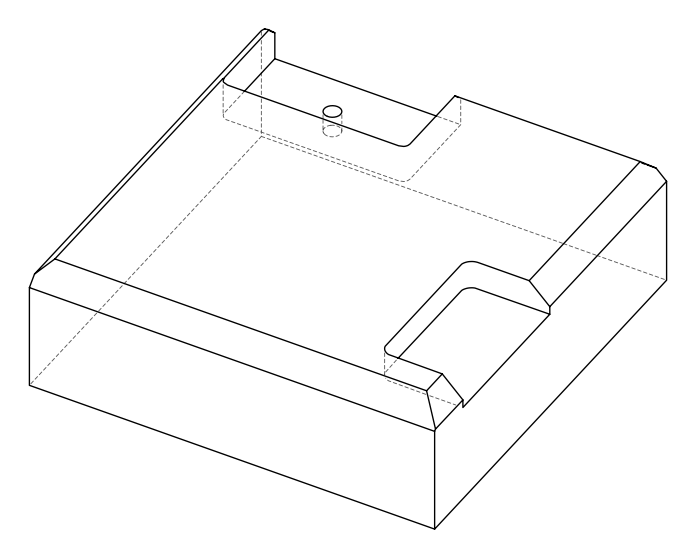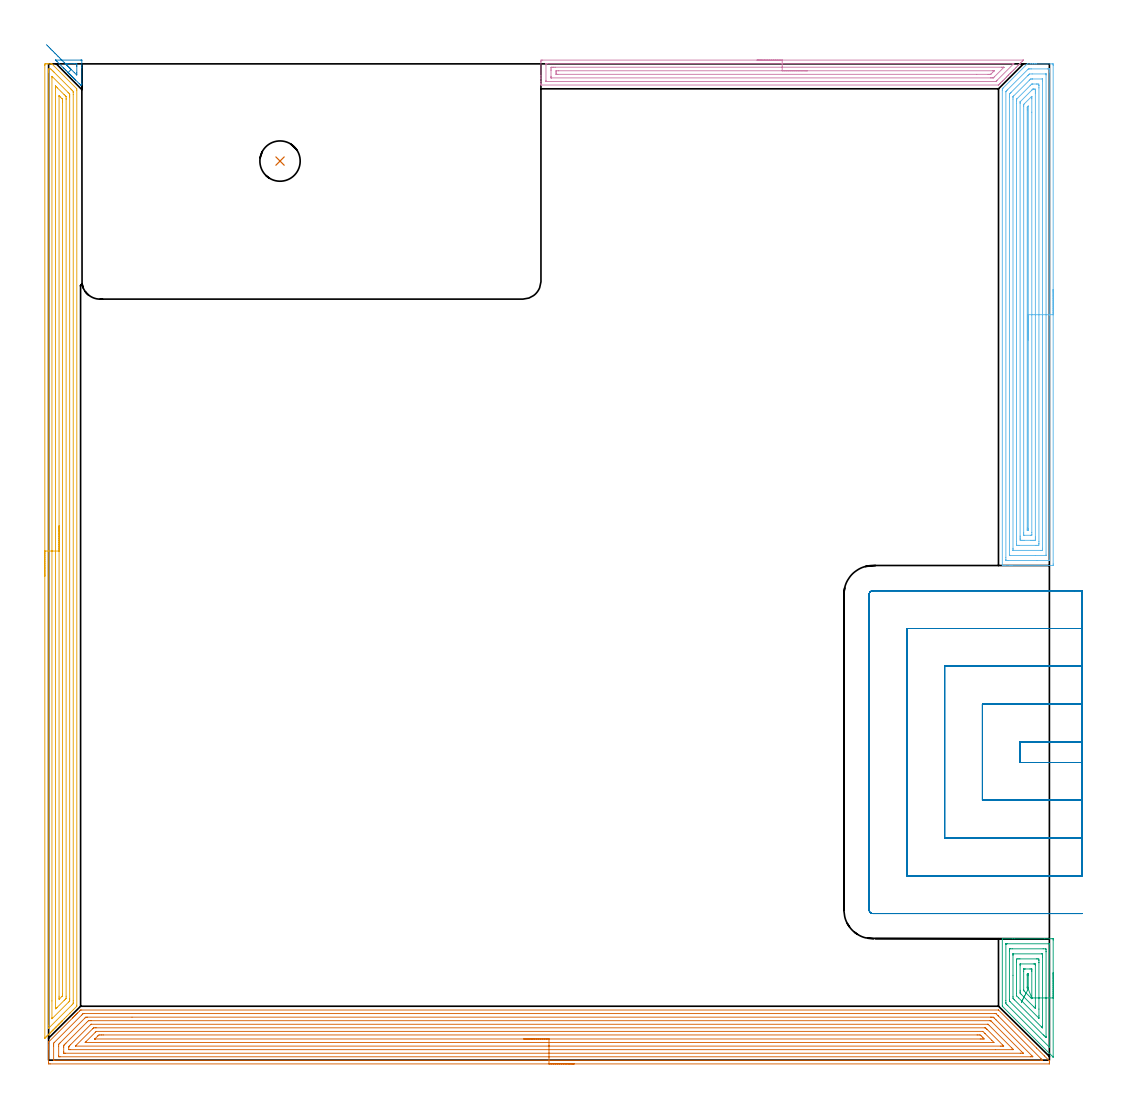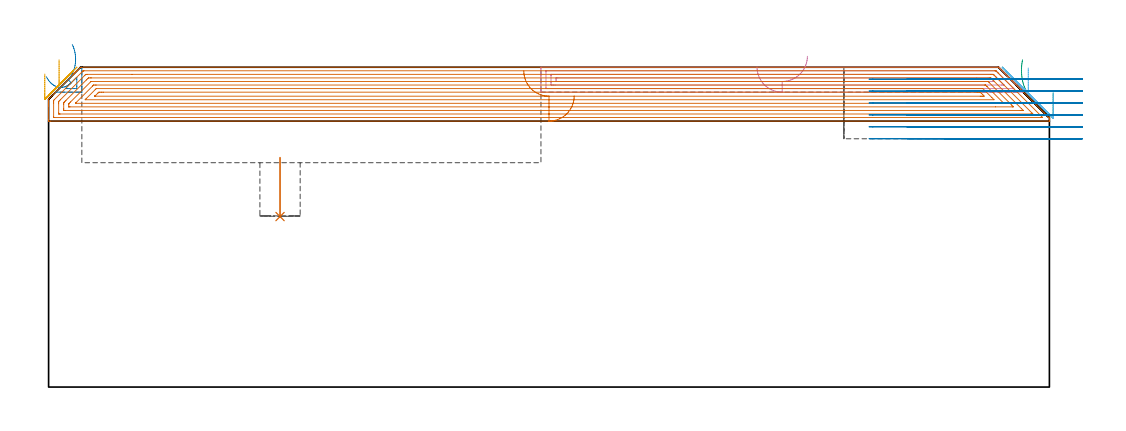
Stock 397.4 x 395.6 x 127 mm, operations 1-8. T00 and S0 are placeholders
(PLAN: 9 operations, 3 tool changes, 175.6 min)
(1 INDEXABLE_INSERT_DRILL_BLIND_HOLE_FROM_SOLID | STEP1POCKET | NXT0302_003 | 0.1 min | 11862 mm3)
(2 AREA_MILL | FG_CHAMFER_SURFACE | UGT0205_001 | 0.38 min | 926 mm3)
(3 AREA_MILL_1 | FG_CHAMFER_SURFACE_1 | UGT0205_001 | 2.59 min | 11322 mm3)
(4 AREA_MILL_2 | FG_CHAMFER_SURFACE_2 | UGT0205_001 | 6.19 min | 9950 mm3)
(5 AREA_MILL_3 | FG_CHAMFER_SURFACE_3 | UGT0205_001 | 15.31 min | 31217 mm3)
(6 AREA_MILL_4 | FG_CHAMFER_SURFACE_4 | UGT0205_001 | 12.8 min | 41651 mm3)
(7 AREA_MILL_5 | FG_CHAMFER_SURFACE_5 | UGT0205_001 | 24.92 min | 87012 mm3)
(8 MILL_SLOT | SLOT_PARTIAL_RECTANGULAR | UGT0201_136 | Follow Part, ap 5, ae 75% | 17.58 min | 338638 mm3)
(9 MILL_SLOT_1 | SLOT_PARTIAL_RECTANGULAR_1 | NXT0201_011 | Follow Part, ap 3, ae 75% | 95.73 min | 636344 mm3)
(TOOL NXT0302_003 | Index. Insert Drill 16mm [880-D1600L20-05] | D16 PA176 FL80 Z2)
(TOOL UGT0205_001 | Chamfer Mill 20 x 3 x 45 deg. | D20 FL50 Z2)
(TOOL UGT0201_136 | Carbide End Mill 20.0 | D20 FL30 Z4)
(TOOL NXT0201_011 | ENDMILL 12mm [2P460-1200-NA 1630] | D12 FL38 Z6)
(OP 1 INDEXABLE_INSERT_DRILL_BLIND_HOLE_FROM_SOLID)
G17 G21 G94 G90
T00 M6
G54
G17 G0 G90 X91.9 Y357. S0 M3
G43 Z137. H1
G94 G81 G98 Z67.7 F250. R91.1
G80
M5
M2
(OP 2 AREA_MILL)
G17 G21 G94 G90
T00 M6
G54
G17 G0 G90 X9.404 Y390.506 S1061 M3
G43 Z137. H0
Z136.001
G94 G1 X9.741 Y390.171 Z135.269 F250.
X10.032 Y389.882 Z134.499
X10.274 Y389.641 Z133.696
X10.465 Y389.451 Z132.866
X10.604 Y389.312 Z132.017
X10.691 Y389.226 Z131.153
X10.723 Y389.194 Z130.281
X10.702 Y389.215 Z129.41
X10.627 Y389.29 Z128.544
X10.499 Y389.417 Z127.69
X10.318 Y389.597 Z126.856
X10.086 Y389.827 Z126.047
X9.806 Y390.106 Z125.269
X9.478 Y390.432 Z124.529
X9.106 Y390.802 Z123.833
X8.692 Y391.213 Z123.184
X8.24 Y391.663 Z122.589
X7.752 Y392.147 Z122.051
X7.562 Y392.336 Z121.86
X7.022 Y392.878 Z121.322
X6.686 Y393.213 Z120.983
X6.247 Y393.653 Z120.547
X5.975 Y393.923 Z120.272
X5.809 Y394.089 Z120.107
X3.317 Y396.581 Z117.616
X2.876 Y397.024 Z117.175
X2.808 Y397.091 Z117.106
X2.84 Y397.097 Z117.101
X2.863 Y397.099 Z117.1
X2.888 Y397.1
X12.82
X13.188 Y397.096 Z117.099
X13.193 Y397.093 Z117.102
X13.2 Y397.083 Z117.111
Y394.809 Z119.385
Y394.04 Z120.16
Y387.649 Z126.55
X13.19 Y387.206 Z126.992
X12.82 Y387.2 Z127.
X12.713 Y387.205 Z126.99
X12.65 Y387.249 Z126.948
X12.181 Y387.719 Z126.481
X10.191 Y389.709 Z124.49
X7.752 Y392.147 Z122.051
X8.977 Y393.372 Z120.828
X8.427 Y393.923 Z120.277
X7.562 Y394.788 Z119.412
X6.686 Y395.667 Z118.533
X6.685 Y395.675 Z118.525
X6.686 Y395.679 Z118.521
X6.698 Y395.682 Z118.518
X7.562 Y395.686 Z118.514
X10.191
X11.067 Y395.684 Z118.516
X11.08 Y395.682 Z118.518
X11.19 Y395.625 Z118.575
X11.196 Y395.565 Z118.635
X11.2 Y394.809 Z119.391
Y394.675 Z119.525
Y392.016 Z122.184
X11.192 Y391.264 Z122.936
X11.19 Y391.215 Z122.985
X11.097 Y391.264 Z122.936
X11.067 Y391.286 Z122.914
X10.2 Y392.15 Z122.05
X8.977 Y393.372 Z120.828
X8.459 Y393.891 Z120.356
X7.913 Y394.437 Z119.949
X7.344 Y395.006 Z119.612
X6.757 Y395.593 Z119.345
X6.155 Y396.195 Z119.153
X5.544 Y396.806 Z119.035
X4.928 Y397.422 Z118.993
X4.311 Y398.039 Z119.027
X3.699 Y398.651 Z119.137
X3.096 Y399.253 Z119.322
X2.507 Y399.843 Z119.58
X1.936 Y400.414 Z119.91
X1.388 Y400.962 Z120.309
X0.866 Y401.484 Z120.775
X0.375 Y401.975 Z121.303
X-0.082 Y402.432 Z121.889
X-0.501 Y402.851 Z122.529
X-0.878 Y403.228 Z123.219
G0 Z137.
M5
M2
(OP 3 AREA_MILL_1)
G17 G21 G94 G90
T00 M6
G54
G17 G0 G90 X398.9 Y34.7 S1061 M3
G43 Z137. H0
Z116.8
G94 G1 Y34.662 Z115.928 F250.
Y34.548 Z115.064
Y34.359 Z114.212
Y34.097 Z113.38
Y33.763 Z112.574
Y33.36 Z111.8
Y32.892 Z111.064
Y32.36 Z110.372
Y31.771 Z109.729
Y31.128 Z109.14
Y30.436 Z108.609
Y29.7 Z108.14
Y28.926 Z107.737
Y28.12 Z107.403
Y27.288 Z107.141
Y26.436 Z106.952
Y25.572 Z106.838
Y24.7 Z106.8
Y1.255
X398.893 Y1.218 Z106.805
X398.848 Y1.255 Z106.85
X398.784 Y1.315 Z106.914
X398.762 Y1.337 Z106.936
X378.875 Y21.225 Z126.824
X378.703 Y21.405 Z126.989
X378.7 Y21.603 Z127.
Y48.145
X378.705 Y48.19 Z126.993
X378.805 Y48.2 Z126.893
X382.752 Z122.946
X383.523 Z122.171
X395.52 Z110.176
X398.475 Z107.221
X398.865 Y48.196 Z106.831
X398.892 Y48.19 Z106.804
X398.898 Y48.162 Z106.798
X398.9 Y47.703 Z106.8
Y24.7
X397.486 Z108.214
X397.485 Y5.236 Z108.215
X397.484 Y5.139 Z108.216
X397.481 Y5.092 Z108.219
X397.48 Y5.083 Z108.22
X397.471 Y5.089 Z108.229
X397.426 Y5.129 Z108.274
X397.314 Y5.236 Z108.386
X380.884 Y21.666 Z124.816
X380.507 Y22.046 Z125.193
X380.125 Y22.436 Z125.575
X380.117 Y22.818 Z125.583
X380.116 Y22.931 Z125.584
X380.114 Y23.705 Z125.586
X380.115 Y45.933 Z125.585
X380.117 Y46.127 Z125.583
X380.119 Y46.174 Z125.581
X380.12 Y46.19 Z125.58
X380.177 Y46.192 Z125.523
X380.354 Y46.197 Z125.346
X380.619 Y46.2 Z125.081
X396.981 Z108.719
X397.246 Y46.197 Z108.454
X397.423 Y46.192 Z108.277
X397.48 Y46.19 Z108.22
X397.481 Y46.174 Z108.219
X397.483 Y46.127 Z108.217
X397.485 Y45.933 Z108.215
X397.486 Y24.7 Z108.214
X396.072 Z109.628
X396.071 Y9.424 Z109.629
X396.068 Y9.187 Z109.632
X396.065 Y9.03 Z109.635
X396.055 Y8.955 Z109.645
X396.003 Y9.004 Z109.697
X395.836 Y9.165 Z109.864
X395.339 Y9.66 Z110.361
X394.957 Y10.042 Z110.743
X381.764 Y23.236 Z123.936
X381.62 Y23.382 Z124.08
X381.55 Y23.457 Z124.15
X381.536 Y23.475 Z124.164
X381.533 Y23.512 Z124.167
X381.53 Y23.579 Z124.17
X381.529 Y23.815 Z124.171
X381.528 Y24.052 Z124.172
X381.529 Y43.279 Z124.171
X381.53 Y43.514 Z124.17
X381.536 Y44.164 Z124.164
X381.731 Y44.197 Z123.969
X381.764 Y44.198 Z123.936
X382.607 Y44.2 Z123.093
X394.921 Z110.779
X395.802 Y44.199 Z109.898
X395.836 Y44.195 Z109.864
X396.064 Y44.164 Z109.636
X396.068 Y43.931 Z109.632
X396.071 Y43.279 Z109.629
Y43.043
X396.072 Y24.7 Z109.628
X394.657 Z111.043
Y13.5
X394.656 Y13.199 Z111.044
X394.652 Y12.841 Z111.048
X394.651 Y12.815 Z111.049
X394.609 Y12.852 Z111.091
X394.49 Y12.965 Z111.21
X394.25 Y13.199 Z111.45
X383.523 Y23.927 Z122.177
X383.139 Y24.317 Z122.561
X382.95 Y24.511 Z122.75
X382.948 Y24.7 Z122.752
X382.944 Y25.282 Z122.756
X382.943 Y33.688 Z122.757
Y41.51
X382.945 Y42.091 Z122.755
X382.948 Y42.175 Z122.752
X382.95 Y42.19 Z122.75
X382.966 Y42.193 Z122.734
X383.008 Y42.197 Z122.692
X383.18 Y42.199 Z122.52
X394.271 Y42.2 Z111.429
X394.491 Y42.197 Z111.209
X394.6 Y42.193 Z111.1
X394.649 Y42.19 Z111.051
X394.65 Y42.157 Z111.05
X394.655 Y41.813 Z111.045
X394.657 Y41.51 Z111.043
Y40.926
Y24.7
X393.243 Z112.457
Y20.276
Y17.577
X393.238 Y16.738 Z112.462
X393.237 Y16.698 Z112.463
X393.231 Y16.678 Z112.469
X393.198 Y16.705 Z112.502
X393.162 Y16.738 Z112.538
X385.198 Y24.7 Z120.502
X384.402 Y25.505 Z121.298
X384.365 Y25.546 Z121.335
X384.361 Y25.585 Z121.339
X384.359 Y25.628 Z121.341
X384.357 Y26.469 Z121.343
Y38.901
X384.36 Y39.74 Z121.34
X384.362 Y39.781 Z121.338
X384.402 Y40.19 Z121.298
X384.827 Y40.197 Z120.873
X385.282 Y40.199 Z120.418
X385.704 Y40.2 Z119.996
X392.318 Y40.199 Z113.382
X392.743 Y40.197 Z112.957
X393.198 Y40.19 Z112.502
X393.238 Y39.74 Z112.462
X393.24 Y39.697 Z112.46
X393.243 Y38.856 Z112.457
Y38.81
Y24.7
X391.829 Z113.871
Y21.653
Y21.161
X391.828 Y20.77 Z113.872
X391.825 Y20.638 Z113.875
X391.823 Y20.551 Z113.877
X391.692 Y20.668 Z114.008
X391.439 Y20.912 Z114.261
X391.187 Y21.161 Z114.513
X386.161 Y26.187 Z119.539
X385.882 Y26.469 Z119.818
X385.789 Y26.57 Z119.911
X385.778 Y26.667 Z119.922
X385.774 Y26.859 Z119.926
X385.772 Y27.354 Z119.928
X385.771 Y27.747 Z119.929
Y37.478
X385.773 Y37.971 Z119.927
X385.776 Y38.166 Z119.924
X385.777 Y38.183 Z119.923
X385.798 Y38.19 Z119.902
X385.858 Y38.196 Z119.842
X385.934 Y38.2 Z119.766
X391.211 Z114.489
X391.439 Y38.198 Z114.261
X391.666 Y38.195 Z114.034
X391.812 Y38.19 Z113.888
X391.822 Y38.101 Z113.878
X391.825 Y37.971 Z113.875
X391.828 Y37.579 Z113.872
X391.829 Y24.7 Z113.871
X390.414 Z115.286
X390.412 Y24.468 Z115.288
X390.41 Y24.412 Z115.29
X390.408 Y24.401 Z115.292
X390.392 Y24.414 Z115.308
X390.34 Y24.461 Z115.36
X390.097 Y24.7 Z115.603
X387.92 Y26.877 Z117.78
X387.447 Y27.354 Z118.253
X387.287 Y27.523 Z118.413
X387.192 Y27.636 Z118.508
X387.191 Y27.724 Z118.509
X387.186 Y28.093 Z118.514
Y35.317
X387.188 Y36.054 Z118.512
X387.19 Y36.161 Z118.51
X387.192 Y36.185 Z118.508
X387.208 Y36.19 Z118.492
X387.262 Y36.194 Z118.438
X387.481 Y36.198 Z118.219
X387.92 Y36.2 Z117.78
X389.68 Z116.02
X390.119 Y36.198 Z115.581
X390.338 Y36.194 Z115.362
X390.392 Y36.19 Z115.308
X390.408 Y36.186 Z115.292
X390.41 Y36.168 Z115.29
X390.412 Y36.097 Z115.288
X390.415 Y35.462 Z115.285
Y35.317
X390.414 Y24.7 Z115.286
X388.993 Y28.262 Z116.707
X388.99 Y28.263 Z116.71
X388.956 Y28.293 Z116.744
X388.896 Y28.351 Z116.804
X388.8 Y28.447 Z116.9
X388.633 Y28.617 Z117.067
X388.613 Y28.64 Z117.087
X388.607 Y28.651 Z117.093
X388.604 Y28.681 Z117.096
X388.601 Y28.788 Z117.099
X388.6 Y28.922 Z117.1
Y29.124
Y33.547
Y33.749
X388.601 Y33.95 Z117.099
X388.604 Y34.085 Z117.096
X388.606 Y34.184 Z117.094
X388.639 Y34.19 Z117.061
X388.8 Y34.197 Z116.9
X388.893 Y34.199 Z116.807
X388.95 Y34.197 Z116.75
X388.981 Y34.194 Z116.719
X388.992 Y34.191 Z116.708
X388.993 Y34.151 Z116.707
X388.999 Y33.749 Z116.701
X389. Y33.547 Z116.7
Y28.72
X388.997 Y28.317 Z116.703
X388.995 Y28.265 Z116.705
X388.993 Y28.262 Z116.707
X388.638 Y27.572 Z117.104
X388.299 Y26.915 Z117.568
X387.981 Y26.296 Z118.094
X387.684 Y25.721 Z118.679
X387.413 Y25.193 Z119.318
X387.167 Y24.717 Z120.006
X386.95 Y24.296 Z120.739
X386.763 Y23.933 Z121.51
X386.608 Y23.631 Z122.314
X386.485 Y23.393 Z123.144
X386.396 Y23.22 Z123.994
X386.341 Y23.113 Z124.858
X386.321 Y23.074 Z125.729
X386.336 Y23.102 Z126.601
X386.385 Y23.198 Z127.467
X386.469 Y23.361 Z128.32
X386.586 Y23.589 Z129.154
X386.737 Y23.881 Z129.962
G0 Z137.
M5
M2
(OP 4 AREA_MILL_2)
G17 G21 G94 G90
T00 M6
G54
G17 G0 G90 X281.3 Y397.1 S1061 M3
G43 Z137. H0
Z127.1
G94 G1 X281.338 Z126.228 F250.
X281.452 Z125.364
X281.641 Z124.512
X281.903 Z123.68
X282.237 Z122.874
X282.64 Z122.1
X283.108 Z121.364
X283.639 Z120.672
X284.229 Z120.029
X284.872 Z119.44
X285.564 Z118.908
X286.3 Z118.44
X287.074 Z118.037
X287.88 Z117.703
X288.712 Z117.441
X289.563 Z117.252
X290.428 Z117.138
X291.3 Z117.1
X386.826
X387.073 Y397.094 Z117.105
X387.081 Y397.093 Z117.106
X387.073 Y397.073 Z117.127
X386.583 Y396.581 Z117.615
X386.019 Y396.019 Z118.181
X385.881 Y395.881 Z118.318
X385.697 Y395.695 Z118.501
X385.154 Y395.154 Z119.045
X384.811 Y394.809 Z119.387
X384.29 Y394.29 Z119.91
X383.924 Y393.923 Z120.274
X383.425 Y393.425 Z120.775
X383.038 Y393.036 Z121.16
X382.56 Y392.56 Z121.64
X382.152 Y392.15 Z122.046
X382.009 Y392.008 Z122.191
X381.711 Y391.711 Z122.489
X381.265 Y391.264 Z122.933
X381.115 Y391.114 Z123.084
X380.831 Y390.831 Z123.369
X380.379 Y390.378 Z123.819
X379.901 Y389.9 Z124.299
X379.493 Y389.491 Z124.706
X378.991 Y388.991 Z125.208
X378.606 Y388.605 Z125.592
X378.082 Y388.082 Z126.117
X377.838 Y387.837 Z126.36
X377.72 Y387.719 Z126.479
X377.54 Y387.54 Z126.66
X377.412 Y387.412 Z126.787
X377.218 Y387.221 Z126.973
X377.195 Y387.204 Z126.989
X377.094 Y387.2 Z127.
X195.676
X195.51 Y387.203 Z126.988
X195.508 Y387.228 Z126.963
X195.5 Y387.608 Z126.591
Y387.907 Z126.292
Y388.605 Z125.59
Y389.84 Z124.357
Y390.378 Z123.817
Y390.995 Z123.2
Y396.313 Z117.885
X195.503 Y396.581 Z117.616
X195.509 Y397.092 Z117.106
X195.605 Y397.094 Z117.104
X196.123 Y397.1 Z117.1
X291.3
Y395.686 Z118.514
X382.902
X383.112 Y395.684 Z118.516
X383.211 Y395.681 Z118.519
X383.219 Y395.678 Z118.522
X383.22 Y395.676 Z118.524
X383.209 Y395.661 Z118.539
X383.175 Y395.626 Z118.574
X383.075 Y395.524 Z118.676
X376.647 Y389.096 Z125.104
X376.399 Y388.851 Z125.349
X376.179 Y388.638 Z125.562
X376.161 Y388.623 Z125.577
X376.139 Y388.62 Z125.58
X376.084 Y388.617 Z125.583
X375.974 Y388.615 Z125.585
X197.687
X197.581 Y388.616 Z125.584
X197.528 Y388.619 Z125.581
X197.51 Y388.621 Z125.579
X197.508 Y388.638 Z125.562
X197.504 Y388.752 Z125.448
X197.5 Y389.011 Z125.189
X197.501 Y395.214 Z118.986
X197.508 Y395.622 Z118.578
X197.51 Y395.672 Z118.528
X197.526 Y395.679 Z118.521
X197.579 Y395.682 Z118.518
X197.689 Y395.684 Z118.516
X197.91 Y395.686 Z118.514
X291.3
Y394.272 Z119.928
X378.434 Y394.271 Z119.929
X378.977 Y394.27 Z119.93
X379.114 Y394.269 Z119.931
X379.328 Y394.264 Z119.936
X379.345 Y394.255 Z119.945
X379.339 Y394.245 Z119.955
X379.328 Y394.228 Z119.972
X375.615 Y390.514 Z123.686
X375.476 Y390.378 Z123.822
X375.164 Y390.075 Z124.125
X375.118 Y390.035 Z124.165
X375.035 Y390.033 Z124.167
X374.859 Y390.031 Z124.169
X374.317 Y390.029 Z124.171
X373.966 Y390.028 Z124.172
X199.58 Y390.029 Z124.171
X199.538 Y390.03 Z124.17
X199.515 Y390.032 Z124.168
X199.51 Y390.034 Z124.166
X199.507 Y390.052 Z124.148
X199.502 Y390.182 Z124.018
X199.501 Y390.378 Z123.822
X199.5 Y390.573 Z123.627
Y393.036 Z121.164
Y393.232 Z120.968
X199.505 Y393.923 Z120.277
X199.509 Y394.11 Z120.09
X199.531 Y394.265 Z119.935
X199.697 Y394.267 Z119.933
X200.24 Y394.271 Z119.929
X200.591
X201.133 Y394.272 Z119.928
X291.3
Y392.857 Z121.343
X374.859
X375.042 Y392.855 Z121.345
X375.392 Y392.85 Z121.35
X375.481 Y392.841 Z121.359
X375.421 Y392.776 Z121.424
X375.344 Y392.695 Z121.505
X374.859 Y392.208 Z121.992
X374.385 Y391.734 Z122.466
X374.244 Y391.595 Z122.605
X374.128 Y391.486 Z122.714
X374.093 Y391.454 Z122.746
X374.053 Y391.45 Z122.75
X373.966 Y391.446 Z122.754
X373.784 Y391.444 Z122.756
X373.072 Y391.443 Z122.757
X368.548
X202.198
X201.609 Y391.446 Z122.754
X201.546 Y391.448 Z122.752
X201.51 Y391.451 Z122.749
X201.508 Y391.498 Z122.702
X201.504 Y391.71 Z122.49
X201.5 Y392.135 Z122.065
X201.504 Y392.586 Z121.614
X201.508 Y392.803 Z121.397
X201.51 Y392.851 Z121.349
X201.564 Y392.853 Z121.347
X201.667 Y392.855 Z121.345
X202.378 Y392.857 Z121.343
X202.559
X291.3
X292.171 Z121.381
X293.036 Z121.495
X293.888 Z121.683
X294.72 Z121.946
X295.526 Z122.28
X296.3 Z122.682
X297.036 Z123.151
X297.728 Z123.682
X298.371 Z124.272
X298.96 Z124.915
X299.491 Z125.607
X299.96 Z126.343
X300.363 Z127.116
X300.697 Z127.922
X300.959 Z128.754
X301.148 Z129.606
X301.262 Z130.471
X301.3 Z131.343
G0 Z137.
M5
M2
(OP 5 AREA_MILL_3)
G17 G21 G94 G90
T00 M6
G54
G17 G0 G90 X-1.5 Y192.15 S1061 M3
G43 Z137. H0
Z124.3
G94 G1 Y192.188 Z123.428 F250.
Y192.302 Z122.564
Y192.491 Z121.712
Y192.753 Z120.88
Y193.087 Z120.074
Y193.49 Z119.3
Y193.958 Z118.564
Y194.49 Z117.872
Y195.079 Z117.229
Y195.722 Z116.64
Y196.414 Z116.109
Y197.15 Z115.64
Y197.924 Z115.237
Y198.73 Z114.903
Y199.562 Z114.641
Y200.413 Z114.452
Y201.278 Z114.338
Y202.15 Z114.3
Y394.99
X-1.499 Y395.153 Z114.301
X-1.491 Y395.598 Z114.305
X-1.259 Y395.6 Z114.538
X-0.933 Z114.863
X-0.369 Z115.427
X-0.043 Z115.752
X0.891 Z116.69
X1.291 Y395.598 Z117.091
X1.298 Y395.596 Z117.097
X1.315 Y395.585 Z117.113
X3.96 Y392.941 Z119.758
X11.082 Y385.818 Z126.882
X11.197 Y385.695 Z126.989
X11.2 Y385.169 Z127.
Y21.804
X11.207 Y21.413 Z126.991
X11.108 Y21.306 Z126.904
X11.078 Y21.277 Z126.876
X9.824 Y20.023 Z125.623
X8.485 Y18.684 Z124.283
X7.145 Y17.345 Z122.944
X6.253 Y16.452 Z122.052
X5.36 Y15.559 Z121.159
X5.295 Y15.493 Z121.091
X5.23 Y15.43 Z121.029
X5.062 Y15.262 Z120.861
X4.998 Y15.197 Z120.795
X4.935 Y15.134 Z120.734
X4.765 Y14.964 Z120.564
X4.702 Y14.9 Z120.498
X4.639 Y14.839 Z120.438
X4.467 Y14.667 Z120.266
X4.405 Y14.604 Z120.202
X4.344 Y14.543 Z120.143
X4.169 Y14.369 Z119.968
X4.109 Y14.307 Z119.905
X4.048 Y14.248 Z119.847
X3.872 Y14.071 Z119.671
X3.812 Y14.011 Z119.609
X3.753 Y13.952 Z119.552
X3.574 Y13.774 Z119.373
X3.515 Y13.714 Z119.312
X3.457 Y13.657 Z119.256
X3.277 Y13.476 Z119.076
X3.219 Y13.417 Z119.016
X3.162 Y13.361 Z118.961
X2.979 Y13.179 Z118.778
X2.922 Y13.121 Z118.719
X2.866 Y13.066 Z118.665
X2.681 Y12.881 Z118.48
X2.626 Y12.824 Z118.423
X2.57 Y12.77 Z118.369
X2.384 Y12.583 Z118.183
X2.329 Y12.528 Z118.126
X2.275 Y12.475 Z118.074
X2.086 Y12.286 Z117.885
X2.033 Y12.231 Z117.829
X1.979 Y12.179 Z117.778
X1.789 Y11.988 Z117.588
X1.736 Y11.935 Z117.533
X1.684 Y11.883 Z117.483
X1.491 Y11.691 Z117.29
X1.44 Y11.638 Z117.236
X1.388 Y11.588 Z117.187
X1.193 Y11.393 Z116.992
X1.143 Y11.342 Z116.94
X1.093 Y11.292 Z116.892
X0.896 Y11.095 Z116.695
X0.846 Y11.045 Z116.643
X0.797 Y10.997 Z116.596
X0.598 Y10.798 Z116.397
X0.55 Y10.749 Z116.347
X0.502 Y10.701 Z116.301
X0.301 Y10.5 Z116.1
X0.253 Y10.452 Z116.05
X0.206 Y10.406 Z116.005
X0.003 Y10.203 Z115.802
X-0.043 Y10.155 Z115.754
X-0.089 Y10.11 Z115.71
X-0.294 Y9.905 Z115.505
X-0.34 Y9.859 Z115.457
X-0.385 Y9.815 Z115.414
X-0.592 Y9.608 Z115.207
X-0.636 Y9.562 Z115.161
X-0.681 Y9.519 Z115.118
X-0.89 Y9.31 Z114.909
X-0.933 Y9.266 Z114.864
X-1.06 Y9.14 Z114.74
X-1.188 Y9.012 Z114.612
X-1.378 Y8.821 Z114.42
X-1.485 Y8.715 Z114.312
X-1.495 Y8.713 Z114.302
X-1.499 Y8.715 Z114.299
X-1.5 Y8.931 Z114.3
Y202.15
X-0.086 Z115.714
Y392.354
X-0.083 Y393.204 Z115.717
X-0.081 Y393.242 Z115.719
X-0.043 Y393.59 Z115.757
X0.457 Y393.595 Z116.257
X0.846 Y393.59 Z116.646
X1.242 Y393.204 Z117.042
X1.736 Y392.714 Z117.536
X2.139 Y392.312 Z117.939
X8.854 Y385.596 Z124.654
X9.278 Y385.169 Z125.078
X9.743 Y384.695 Z125.543
X9.781 Y384.277 Z125.581
X9.783 Y384.237 Z125.583
X9.786 Y383.384 Z125.586
Y23.552
X9.782 Y22.702 Z125.582
X9.78 Y22.665 Z125.58
X9.743 Y22.405 Z125.543
X9.449 Y22.104 Z125.249
X9.159 Y21.809 Z124.959
X0.23 Y12.881 Z116.03
X0.091 Y12.746 Z115.891
X-0.043 Y12.619 Z115.757
X-0.079 Y12.881 Z115.721
X-0.082 Y12.92 Z115.718
X-0.086 Y13.774 Z115.714
Y13.816
Y202.15
X1.328 Z117.128
X1.329 Y390.042 Z117.129
X1.331 Y390.526 Z117.131
X1.333 Y390.643 Z117.133
X1.334 Y390.655 Z117.134
X1.375 Y390.618 Z117.175
X1.474 Y390.526 Z117.274
X7.724 Y384.277 Z123.524
X7.964 Y384.035 Z123.764
X8.287 Y383.705 Z124.087
X8.364 Y383.624 Z124.164
X8.368 Y383.52 Z124.168
X8.37 Y383.384 Z124.17
X8.371 Y382.975 Z124.171
Y382.491
Y24.487
X8.37 Y24.079 Z124.17
X8.366 Y23.594 Z124.166
X8.365 Y23.496 Z124.165
X8.313 Y23.424 Z124.113
X8.226 Y23.332 Z124.026
X7.964 Y23.064 Z123.764
X1.545 Y16.644 Z117.345
X1.351 Y16.452 Z117.151
X1.344 Y16.451 Z117.144
X1.336 Y16.452 Z117.136
X1.334 Y16.475 Z117.134
X1.329 Y16.86 Z117.129
X1.328 Y23.516 Z117.128
Y202.15
X2.743 Z118.543
Y386.062
X2.745 Y386.742 Z118.545
X2.747 Y386.78 Z118.547
X2.748 Y386.789 Z118.548
X2.761 Y386.779 Z118.561
X2.865 Y386.681 Z118.665
X3.073 Y386.477 Z118.873
X3.489 Y386.062 Z119.289
X6.168 Y383.384 Z121.968
X6.621 Y382.927 Z122.421
X6.838 Y382.705 Z122.638
X6.944 Y382.596 Z122.744
X6.95 Y382.491 Z122.75
X6.956 Y381.717 Z122.756
X6.957 Y381.598 Z122.757
Y25.38
X6.955 Y24.606 Z122.755
X6.953 Y24.547 Z122.753
X6.951 Y24.521 Z122.751
X6.929 Y24.487 Z122.729
X6.559 Y24.111 Z122.359
X6.185 Y23.733 Z121.985
X3.367 Y20.916 Z119.167
X3.159 Y20.714 Z118.959
X2.99 Y20.551 Z118.79
X2.75 Y20.352 Z118.55
X2.744 Y20.798 Z118.544
X2.743 Y20.916 Z118.543
Y202.15
X4.157 Z119.957
Y382.74
X4.159 Y382.823 Z119.959
X4.161 Y382.889 Z119.961
X4.163 Y382.918 Z119.963
X4.197 Y382.893 Z119.997
X4.405 Y382.692 Z120.205
X4.61 Y382.491 Z120.41
X5.295 Y381.806 Z121.095
X5.499 Y381.598 Z121.299
X5.528 Y381.562 Z121.328
X5.536 Y381.534 Z121.336
X5.539 Y381.474 Z121.339
X5.542 Y381.351 Z121.342
X5.543 Y380.706 Z121.343
Y380.457
Y26.273
X5.542 Y26.025 Z121.342
X5.538 Y25.702 Z121.338
X5.536 Y25.546 Z121.336
X5.38 Y25.38 Z121.18
X5.338 Y25.337 Z121.138
X4.405 Y24.404 Z120.205
X4.363 Y24.363 Z120.163
X4.277 Y24.285 Z120.077
X4.163 Y24.185 Z119.963
X4.162 Y24.238 Z119.962
X4.159 Y24.487 Z119.959
X4.157 Y24.736 Z119.957
Y25.38
Y202.15
Y203.022 Z119.995
Y203.886 Z120.109
Y204.738 Z120.298
Y205.57 Z120.56
Y206.376 Z120.894
Y207.15 Z121.297
Y207.886 Z121.765
Y208.578 Z122.296
Y209.221 Z122.886
Y209.81 Z123.529
Y210.341 Z124.221
Y210.81 Z124.957
Y211.213 Z125.731
Y211.547 Z126.537
Y211.809 Z127.369
Y211.998 Z128.22
Y212.112 Z129.085
Y212.15 Z129.957
G0 Z137.
M5
M2
(OP 6 AREA_MILL_4)
G17 G21 G94 G90
T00 M6
G54
G17 G0 G90 X398.9 Y306. S1061 M3
G43 Z137. H0
Z116.8
G94 G1 Y305.962 Z115.928 F250.
Y305.848 Z115.064
Y305.659 Z114.212
Y305.397 Z113.38
Y305.063 Z112.574
Y304.66 Z111.8
Y304.191 Z111.064
Y303.66 Z110.372
Y303.071 Z109.729
Y302.428 Z109.14
Y301.736 Z108.608
Y301. Z108.14
Y300.226 Z107.737
Y299.42 Z107.403
Y298.588 Z107.141
Y297.736 Z106.952
Y296.872 Z106.838
Y296. Z106.8
Y196.998
X398.895 Y196.532 Z106.803
X398.892 Y196.41 Z106.806
X398.765 Y196.4 Z106.932
X382.643 Z123.052
X382.063 Z123.634
X381.764 Z123.933
X380.004 Z125.69
X379.405 Z126.294
X379.125 Z126.574
X378.989 Z126.71
X378.809 Y196.403 Z126.89
X378.706 Y196.41 Z126.992
X378.7 Y196.552 Z127.
Y385.191
X378.703 Y385.707 Z126.988
X378.893 Y385.893 Z126.806
X378.906 Y385.906 Z126.793
X379.166 Y386.167 Z126.533
X388.299 Y395.299 Z117.399
X388.36 Y395.362 Z117.336
X388.601 Y395.6 Z117.098
X389.96 Z115.74
X390.559 Z115.137
X390.859 Z114.838
X391.439 Z114.258
X391.738 Z113.959
X392.318 Z113.376
X398.475 Z107.222
X398.768 Y395.597 Z106.929
X398.892 Y395.59 Z106.805
X398.899 Y395.464 Z106.799
X398.9 Y395.002 Z106.8
Y296.
X397.486 Z108.214
X397.485 Y198.489 Z108.215
X397.484 Y198.44 Z108.216
X397.482 Y198.417 Z108.218
X397.48 Y198.413 Z108.22
X397.468 Y198.41 Z108.232
X397.091 Y198.401 Z108.609
X392.475 Y198.4 Z113.225
X380.884 Y198.401 Z124.816
X380.377 Y198.404 Z125.323
X380.198 Y198.41 Z125.502
X380.121 Y198.434 Z125.579
X380.116 Y198.668 Z125.584
X380.115 Y198.782 Z125.585
X380.114 Y199.562 Z125.586
X380.115 Y384.494 Z125.585
X380.116 Y384.592 Z125.584
X380.119 Y384.64 Z125.581
X380.121 Y384.66 Z125.579
X380.134 Y384.675 Z125.566
X380.322 Y384.869 Z125.378
X380.641 Y385.191 Z125.059
X380.763 Y385.314 Z124.937
X388.735 Y393.284 Z116.965
X388.8 Y393.348 Z116.9
X389.054 Y393.59 Z116.646
X389.306 Y393.597 Z116.394
X389.68 Y393.599 Z116.02
X390.183 Y393.6 Z115.517
X396.716 Y393.599 Z108.984
X397.223 Y393.596 Z108.477
X397.402 Y393.59 Z108.298
X397.479 Y393.566 Z108.221
X397.484 Y393.332 Z108.216
X397.485 Y393.218 Z108.215
X397.486 Y392.438 Z108.214
Y296.
X396.072 Z109.628
X396.071 Y200.565 Z109.629
X396.07 Y200.446 Z109.63
X396.068 Y200.418 Z109.632
X396.066 Y200.411 Z109.634
X396.053 Y200.408 Z109.647
X395.998 Y200.402 Z109.702
X391.822 Y200.4 Z113.878
X381.764 Y200.401 Z123.936
X381.6 Y200.404 Z124.1
X381.555 Y200.408 Z124.145
X381.535 Y200.412 Z124.165
X381.533 Y200.424 Z124.167
X381.53 Y200.486 Z124.17
X381.529 Y200.565 Z124.171
Y200.804
Y382.515
X381.53 Y382.752 Z124.17
X381.536 Y383.407 Z124.164
X381.543 Y383.631 Z124.157
X381.764 Y383.86 Z123.936
X381.98 Y384.08 Z123.72
X382.198 Y384.299 Z123.502
X388.8 Y390.9 Z116.9
X389.066 Y391.164 Z116.634
X389.343 Y391.434 Z116.357
X389.523 Y391.594 Z116.177
X390.559 Y391.6 Z115.141
X395.836 Y391.599 Z109.864
X396. Y391.596 Z109.7
X396.046 Y391.592 Z109.654
X396.065 Y391.588 Z109.635
X396.067 Y391.576 Z109.633
X396.07 Y391.514 Z109.63
X396.071 Y391.434 Z109.629
Y391.196
X396.072 Y296. Z109.628
X394.657 Z111.043
Y203.241
X394.653 Y202.657 Z111.047
X394.65 Y202.458 Z111.05
X394.642 Y202.41 Z111.058
X394.596 Y202.407 Z111.104
X394.492 Y202.404 Z111.208
X394.077 Y202.4 Z111.623
X394.027 Z111.673
X383.103 Y202.401 Z122.597
X383.01 Y202.403 Z122.69
X382.965 Y202.408 Z122.735
X382.949 Y202.411 Z122.751
X382.948 Y202.425 Z122.752
X382.945 Y202.519 Z122.755
X382.943 Y202.937 Z122.757
Y203.241
Y381.623
X382.945 Y382.21 Z122.755
X382.948 Y382.515 Z122.752
X382.95 Y382.584 Z122.75
X383.001 Y382.642 Z122.699
X383.087 Y382.734 Z122.613
X383.196 Y382.846 Z122.504
X389.396 Y389.047 Z116.304
X389.68 Y389.329 Z116.02
X389.842 Y389.486 Z115.858
X389.944 Y389.583 Z115.756
X390.144 Y389.59 Z115.556
X390.559 Y389.599 Z115.141
X390.609 Y389.6 Z115.091
X394.497 Y389.599 Z111.203
X394.59 Y389.596 Z111.11
X394.635 Y389.592 Z111.065
X394.651 Y389.589 Z111.049
X394.652 Y389.575 Z111.048
X394.655 Y389.481 Z111.045
X394.657 Y389.063 Z111.043
Y388.759
Y296.
X393.243 Z112.457
Y205.871
X393.241 Y205.025 Z112.459
X393.24 Y204.983 Z112.46
X393.198 Y204.41 Z112.502
X392.931 Y204.404 Z112.769
X392.318 Y204.401 Z113.382
X392.055 Y204.4 Z113.645
X385.282 Y204.401 Z120.418
X385.017 Y204.402 Z120.683
X384.402 Y204.41 Z121.298
X384.361 Y205.025 Z121.339
X384.359 Y205.069 Z121.341
X384.357 Y205.917 Z121.343
Y379.84
X384.359 Y380.732 Z121.341
X384.36 Y380.775 Z121.34
X384.402 Y381.592 Z121.298
X384.414 Y381.612 Z121.286
X384.422 Y381.623 Z121.278
X389.773 Y386.975 Z115.927
X390.172 Y387.368 Z115.528
X390.303 Y387.494 Z115.397
X390.407 Y387.59 Z115.293
X390.559 Y387.594 Z115.141
X390.824 Y387.599 Z114.876
X392.318 Z113.382
X392.583 Y387.598 Z113.117
X393.198 Y387.59 Z112.502
X393.239 Y386.975 Z112.461
X393.241 Y386.931 Z112.459
X393.243 Y386.083 Z112.457
Y296.
X391.829 Z113.871
Y207.701
X391.828 Y207.306 Z113.872
X391.825 Y206.809 Z113.875
X391.822 Y206.42 Z113.878
X391.439 Y206.41 Z114.261
X390.96 Y206.402 Z114.74
X390.559 Y206.401 Z115.141
X390.083 Y206.4 Z115.617
X387.444 Z118.256
X387.041 Y206.401 Z118.659
X386.562 Y206.402 Z119.138
X386.161 Y206.41 Z119.539
X385.778 Y206.423 Z119.922
X385.775 Y206.809 Z119.925
X385.772 Y207.204 Z119.928
X385.771 Y207.701 Z119.929
Y208.097
Y379.84
X385.773 Y380.234 Z119.927
X385.777 Y380.483 Z119.923
X385.778 Y380.51 Z119.922
X385.792 Y380.532 Z119.908
X385.84 Y380.586 Z119.86
X385.98 Y380.732 Z119.72
X390.5 Y385.251 Z115.2
X390.559 Y385.31 Z115.141
X390.818 Y385.558 Z114.882
X390.859 Y385.59 Z114.841
X390.917 Y385.594 Z114.783
X391.038 Y385.598 Z114.662
X391.439 Y385.59 Z114.261
X391.822 Y385.577 Z113.878
X391.825 Y385.191 Z113.875
X391.828 Y384.796 Z113.872
X391.829 Y384.299 Z113.871
Y383.903
Y296.
X390.415 Z115.285
Y209.485
X390.413 Y208.741 Z115.287
X390.412 Y208.593 Z115.288
X390.408 Y208.416 Z115.292
X390.06 Y208.406 Z115.64
X389.869 Y208.401 Z115.831
X387.23 Z118.47
X387.204 Y208.406 Z118.496
X387.2 Y208.408 Z118.5
X387.192 Y208.439 Z118.508
X387.19 Y208.593 Z118.51
X387.186 Y209.338 Z118.514
X387.185 Y209.485 Z118.515
X387.186 Y378.8 Z118.514
X387.187 Y378.948 Z118.513
X387.192 Y379.32 Z118.508
X387.203 Y379.493 Z118.497
X387.291 Y379.586 Z118.409
X387.538 Y379.84 Z118.162
X390.213 Y382.515 Z115.487
X390.272 Y382.573 Z115.428
X390.391 Y382.685 Z115.309
X390.403 Y382.695 Z115.297
X390.408 Y382.669 Z115.292
X390.412 Y382.515 Z115.288
X390.414 Y382.323 Z115.286
X390.415 Y381.77 Z115.285
Y376.409
Y296.
X389. Z116.7
Y211.065
X388.999 Y210.862 Z116.701
X388.995 Y210.456 Z116.705
X388.993 Y210.409 Z116.707
X388.986 Y210.406 Z116.714
X388.96 Y210.403 Z116.74
X388.907 Y210.401 Z116.793
X388.8 Y210.4 Z116.9
X388.776 Y210.401 Z116.924
X388.609 Y210.41 Z117.091
X388.602 Y210.46 Z117.098
X388.601 Y210.477 Z117.099
X388.6 Y210.579 Z117.1
Y211.268
Y377.367
X388.602 Y378.056 Z117.098
X388.604 Y378.254 Z117.096
X388.61 Y378.451 Z117.09
X388.8 Y378.647 Z116.9
X388.951 Y378.795 Z116.749
X388.989 Y378.83 Z116.711
X388.998 Y378.789 Z116.702
X388.999 Y378.779 Z116.701
X389. Y378.745 Z116.7
Y296.
Y295.128 Z116.738
Y294.263 Z116.851
Y293.412 Z117.04
Y292.58 Z117.303
Y291.774 Z117.636
Y291. Z118.039
Y290.264 Z118.508
Y289.572 Z119.039
Y288.929 Z119.628
Y288.34 Z120.272
Y287.808 Z120.964
Y287.34 Z121.7
Y286.937 Z122.473
Y286.603 Z123.279
Y286.341 Z124.111
Y286.152 Z124.963
Y286.038 Z125.828
Y286. Z126.7
G0 Z137.
M5
M2
(OP 7 AREA_MILL_5)
G17 G21 G94 G90
T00 M6
G54
G17 G0 G90 X208.7 Y-1.5 S1061 M3
G43 Z137. H0
Z115.6
G94 G1 X208.662 Z114.728 F250.
X208.548 Z113.863
X208.359 Z113.012
X208.097 Z112.18
X207.763 Z111.374
X207.36 Z110.6
X206.892 Z109.864
X206.36 Z109.172
X205.771 Z108.529
X205.128 Z107.94
X204.436 Z107.408
X203.7 Z106.94
X202.926 Z106.537
X202.12 Z106.203
X201.288 Z105.941
X200.436 Z105.752
X199.572 Z105.638
X198.7 Z105.6
X0.63
X0.118 Y-1.495 Z105.603
X0.009 Y-1.492 Z105.606
X0. Y-0.987 Z106.11
Y4.328 Z111.422
Y4.851 Z111.948
Y5.214 Z112.31
Y5.737 Z112.833
Y6.1 Z113.194
Y6.985 Z114.083
X0.002 Y7.191 Z114.288
X0.034 Y7.234 Z114.334
X9.528 Y16.73 Z123.827
X9.572 Y16.773 Z123.872
X9.779 Y16.98 Z124.079
X9.824 Y17.025 Z124.122
X9.87 Y17.071 Z124.17
X10.072 Y17.272 Z124.371
X10.119 Y17.32 Z124.417
X10.169 Y17.369 Z124.468
X10.364 Y17.565 Z124.664
X10.414 Y17.615 Z124.712
X10.467 Y17.667 Z124.766
X10.657 Y17.857 Z124.956
X10.709 Y17.911 Z125.008
X10.765 Y17.965 Z125.064
X10.949 Y18.15 Z125.249
X11.005 Y18.206 Z125.303
X11.063 Y18.263 Z125.362
X11.242 Y18.442 Z125.541
X11.3 Y18.501 Z125.598
X11.597 Y18.797 Z125.897
X12.325 Y19.526 Z126.624
X12.63 Y19.83 Z126.93
X12.705 Y19.894 Z126.992
X13.149 Y19.9 Z127.
X377.097
X377.195 Y19.895 Z126.99
X377.247 Y19.853 Z126.952
X392.299 Y4.802 Z111.901
X395.428 Y1.672 Z108.772
X397.233 Y-0.132 Z106.968
X397.39 Y-0.299 Z106.795
X397.4 Y-0.464 Z106.636
Y-1.147 Z105.952
Y-1.206 Z105.894
X397.39 Y-1.493 Z105.605
X397.319 Y-1.5 Z105.6
X198.7
Y-0.086 Z107.014
X2.402 Y-0.085 Z107.015
X2.01 Y-0.068 Z107.032
X2.006 Y0.05 Z107.15
X2.001 Y0.312 Z107.412
X2. Y5.628 Z112.728
X2.001 Y6.1 Z113.2
X2.003 Y6.511 Z113.611
X2.01 Y6.748 Z113.848
X2.238 Y6.985 Z114.085
X2.327 Y7.076 Z114.176
X13.149 Y17.9 Z125.
X13.452 Y18.201 Z125.301
X13.653 Y18.396 Z125.496
X13.727 Y18.466 Z125.566
X13.746 Y18.479 Z125.579
X13.77 Y18.481 Z125.581
X13.824 Y18.484 Z125.584
X14.044 Y18.486 Z125.586
X375.764 Y18.485 Z125.585
X375.983 Y18.484 Z125.584
X376.092 Y18.481 Z125.581
X376.143 Y18.479 Z125.579
X376.203 Y18.438 Z125.538
X377.035 Y17.615 Z124.715
X377.097 Y17.554 Z124.654
X394.087 Y0.562 Z107.662
X394.603 Y0.036 Z107.136
X394.709 Y-0.079 Z107.021
X394.514 Y-0.081 Z107.019
X394.071 Y-0.086 Z107.014
X198.7
Y1.328 Z108.428
X4.552 Y1.329 Z108.429
X4.207
X4.092 Y1.332 Z108.432
X4.01 Y1.335 Z108.435
X4.005 Y1.465 Z108.565
X4.001 Y1.67 Z108.77
X4. Y5.419 Z112.519
X4.005 Y6.1 Z113.2
X4.008 Y6.297 Z113.397
X4.207 Y6.506 Z113.606
X4.447 Y6.748 Z113.848
X4.684 Y6.985 Z114.085
X14.43 Y16.73 Z123.83
X14.685 Y16.98 Z124.08
X14.772 Y17.061 Z124.161
X14.938 Y17.065 Z124.165
X15.488 Y17.071 Z124.171
X33.122 Y17.072 Z124.172
X374.069 Y17.071 Z124.171
X374.414 Y17.07 Z124.17
X374.971 Y17.064 Z124.164
X375.137 Y17.052 Z124.152
X375.309 Y16.89 Z123.99
X375.471 Y16.73 Z123.83
X376.203 Y15.998 Z123.098
X390.53 Y1.67 Z108.77
X390.848 Y1.335 Z108.435
X390.51 Y1.332 Z108.432
X389.961 Y1.329 Z108.429
X198.7 Y1.328 Z108.428
Y2.743 Z109.843
X6.701
X6.12 Y2.745 Z109.845
X6.06 Y2.747 Z109.847
X6.02 Y2.749 Z109.849
X6.01 Y2.757 Z109.857
X6.008 Y2.782 Z109.882
X6.003 Y3. Z110.1
X6. Y3.438 Z110.538
Y5.209 Z112.309
X6.01 Y5.654 Z112.754
X6.023 Y5.863 Z112.963
X6.126 Y5.971 Z113.071
X6.25 Y6.1 Z113.2
X6.568 Y6.419 Z113.519
X6.89 Y6.741 Z113.841
X15.023 Y14.874 Z121.974
X15.108 Y14.958 Z122.058
X15.474 Y15.313 Z122.413
X15.832 Y15.65 Z122.75
X16.025 Y15.653 Z122.753
X16.726 Y15.657 Z122.757
X16.915
X373.709 Y15.656 Z122.756
X374.06 Y15.652 Z122.752
X374.079 Y15.651 Z122.751
X374.107 Y15.633 Z122.733
X374.179 Y15.566 Z122.666
X374.285 Y15.465 Z122.565
X374.414 Y15.337 Z122.437
X374.794 Y14.958 Z122.058
X386.31 Y3.442 Z110.542
X386.933 Y2.816 Z109.916
X386.978 Y2.766 Z109.866
X386.991 Y2.75 Z109.85
X386.933 Y2.748 Z109.848
X386.743 Y2.745 Z109.845
X386.039 Y2.743 Z109.843
X385.851
X198.7
Y4.157 Z111.257
X8.506
X8.16 Y4.159 Z111.259
X8.062 Y4.161 Z111.261
X8.01 Y4.164 Z111.264
X8.008 Y4.174 Z111.274
X8.003 Y4.232 Z111.332
X8.001 Y4.328 Z111.428
Y4.998 Z112.098
X8.005 Y5.214 Z112.314
X8.01 Y5.38 Z112.48
X8.107 Y5.497 Z112.597
X8.247 Y5.641 Z112.741
X8.678 Y6.08 Z113.18
X16.726 Y14.128 Z121.228
X16.825 Y14.218 Z121.318
X16.845 Y14.235 Z121.335
X16.863 Y14.238 Z121.338
X16.907 Y14.24 Z121.34
X17.087 Y14.242 Z121.342
X372.798
X372.913 Y14.241 Z121.341
X373.005 Y14.237 Z121.337
X373.056 Y14.234 Z121.334
X373.074 Y14.218 Z121.318
X373.227 Y14.072 Z121.172
X373.52 Y13.782 Z120.882
X382.462 Y4.839 Z111.939
X382.967 Y4.328 Z111.428
X383.124 Y4.166 Z111.266
X382.808 Y4.16 Z111.26
X382.634 Y4.158 Z111.258
X376.021 Y4.157 Z111.257
X198.7
Y5.571 Z112.671
X10.812
X10.724 Y5.572 Z112.672
X10.668 Y5.575 Z112.675
X10.64 Y5.578 Z112.678
X10.649 Y5.591 Z112.691
X10.712 Y5.661 Z112.761
X10.809 Y5.76 Z112.86
X17.484 Y12.436 Z119.536
X17.62 Y12.571 Z119.671
X17.834 Y12.774 Z119.874
X17.896 Y12.822 Z119.922
X17.986 Y12.825 Z119.925
X18.515 Y12.828 Z119.928
X18.876 Y12.829 Z119.929
X371.732
X371.909 Y12.827 Z119.927
X371.974 Y12.825 Z119.925
X372.007 Y12.822 Z119.922
X372.034 Y12.807 Z119.907
X372.139 Y12.706 Z119.806
X372.552 Y12.3 Z119.4
X372.626 Y12.227 Z119.327
X378.885 Y5.967 Z113.067
X379.145 Y5.7 Z112.8
X379.261 Y5.579 Z112.679
X379.204 Y5.577 Z112.677
X378.885 Y5.573 Z112.673
X378.524 Y5.571 Z112.671
X377.991
X198.7
Y6.985 Z114.085
X14.495
X14.712 Y7.209 Z114.309
X14.938 Y7.44 Z114.54
X18.515 Y11.017 Z118.117
X18.717 Y11.214 Z118.314
X18.924 Y11.415 Z118.515
X370.976
X371.732 Y10.67 Z117.77
X371.874 Y10.529 Z117.629
X374.532 Y7.871 Z114.971
X375.309 Y7.089 Z114.189
X375.406 Y6.985 Z114.085
X198.7
Y8.4 Z115.5
X18.466
X18.414 Y8.401 Z115.501
X18.369 Y8.403 Z115.503
X18.363 Y8.405 Z115.505
Y8.407 Z115.507
X18.382 Y8.431 Z115.531
X18.451 Y8.503 Z115.603
X18.515 Y8.568 Z115.668
X19.5 Y9.553 Z116.653
X19.591 Y9.643 Z116.743
X19.951 Y9.992 Z117.092
X20.303 Y9.995 Z117.095
X20.838 Y9.999 Z117.099
X21.197 Y10. Z117.1
X21.731
X368.688
X369.049 Y9.999 Z117.099
X369.586 Y9.997 Z117.097
X369.943 Y9.993 Z117.093
X370.302 Y9.643 Z116.743
X370.837 Y9.114 Z116.214
X371.191 Y8.757 Z115.857
X371.53 Y8.411 Z115.511
X371.193 Y8.405 Z115.505
X370.837 Y8.402 Z115.502
X370.304 Y8.4 Z115.5
X369.943
X198.7
X197.828 Z115.538
X196.964 Z115.651
X196.112 Z115.84
X195.28 Z116.103
X194.474 Z116.436
X193.7 Z116.839
X192.964 Z117.308
X192.272 Z117.839
X191.629 Z118.428
X191.04 Z119.072
X190.508 Z119.764
X190.04 Z120.5
X189.637 Z121.273
X189.303 Z122.079
X189.041 Z122.911
X188.852 Z123.763
X188.738 Z124.628
X188.7 Z125.5
G0 Z137.
M5
M2
(OP 8 MILL_SLOT)
G17 G21 G94 G90
T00 M6
G54
G17 G0 G90 X410.4 Y126.4 S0 M3
G43 Z137.001 H0
Z122.267
G94 G1 X407.4 F250.
X385.8 F500.
Y118.2
X407.4
X410.4 F250.
Y141.4
X407.4
X370.8 F500.
Y103.2
X407.4
X410.4 F250.
Y156.4
X407.4
X355.8 F500.
Y88.2
X407.4
X410.4 F250.
Y171.4
X407.4
X340.8 F500.
Y73.2
X407.4
X410.4 F250.
Y186.4
X407.4
X327.3 F500.
G3 X325.8 Y184.9 R1.5
G1 Y59.7
G3 X327.3 Y58.2 R1.5
G1 X407.4
X410.4 F250.
G0 Y126.4 Z117.534
G1 X407.4
X385.8 F500.
Y118.2
X407.4
X410.4 F250.
Y141.4
X407.4
X370.8 F500.
Y103.2
X407.4
X410.4 F250.
Y156.4
X407.4
X355.8 F500.
Y88.2
X407.4
X410.4 F250.
Y171.4
X407.4
X340.8 F500.
Y73.2
X407.4
X410.4 F250.
Y186.4
X407.4
X327.3 F500.
G3 X325.8 Y184.9 R1.5
G1 Y59.7
G3 X327.3 Y58.2 R1.5
G1 X407.4
X410.4 F250.
G0 Y126.4 Z112.8
G1 X407.4
X385.8 F500.
Y118.2
X407.4
X410.4 F250.
Y141.4
X407.4
X370.8 F500.
Y103.2
X407.4
X410.4 F250.
Y156.4
X407.4
X355.8 F500.
Y88.2
X407.4
X410.4 F250.
Y171.4
X407.4
X340.8 F500.
Y73.2
X407.4
X410.4 F250.
Y186.4
X407.4
X327.3 F500.
G3 X325.8 Y184.9 R1.5
G1 Y59.7
G3 X327.3 Y58.2 R1.5
G1 X407.4
X410.4 F250.
G0 Y126.4 Z108.067
G1 X407.4
X385.8 F500.
Y118.2
X407.4
X410.4 F250.
Y141.4
X407.4
X370.8 F500.
Y103.2
X407.4
X410.4 F250.
Y156.4
X407.4
X355.8 F500.
Y88.2
X407.4
X410.4 F250.
Y171.4
X407.4
X340.8 F500.
Y73.2
X407.4
X410.4 F250.
Y186.4
X407.4
X327.3 F500.
G3 X325.8 Y184.9 R1.5
G1 Y59.7
G3 X327.3 Y58.2 R1.5
G1 X407.4
X410.4 F250.
G0 Y126.4 Z103.333
G1 X407.4
X385.8 F500.
Y118.2
X407.4
X410.4 F250.
Y141.4
X407.4
X370.8 F500.
Y103.2
X407.4
X410.4 F250.
Y156.4
X407.4
X355.8 F500.
Y88.2
X407.4
X410.4 F250.
Y171.4
X407.4
X340.8 F500.
Y73.2
X407.4
X410.4 F250.
Y186.4
X407.4
X327.3 F500.
G3 X325.8 Y184.9 R1.5
G1 Y59.7
G3 X327.3 Y58.2 R1.5
G1 X407.4
X410.4 F250.
G0 Y126.4 Z98.6
G1 X407.4
X385.8 F500.
Y118.2
X407.4
X410.4 F250.
Y141.4
X407.4
X370.8 F500.
Y103.2
X407.4
X410.4 F250.
Y156.4
X407.4
X355.8 F500.
Y88.2
X407.4
X410.4 F250.
Y171.4
X407.4
X340.8 F500.
Y73.2
X407.4
X410.4 F250.
Y186.4
X407.4
X327.3 F500.
G3 X325.8 Y184.9 R1.5
G1 Y59.7
G3 X327.3 Y58.2 R1.5
G1 X407.4
X410.4 F250.
G0 Z137.001
M5
M2
